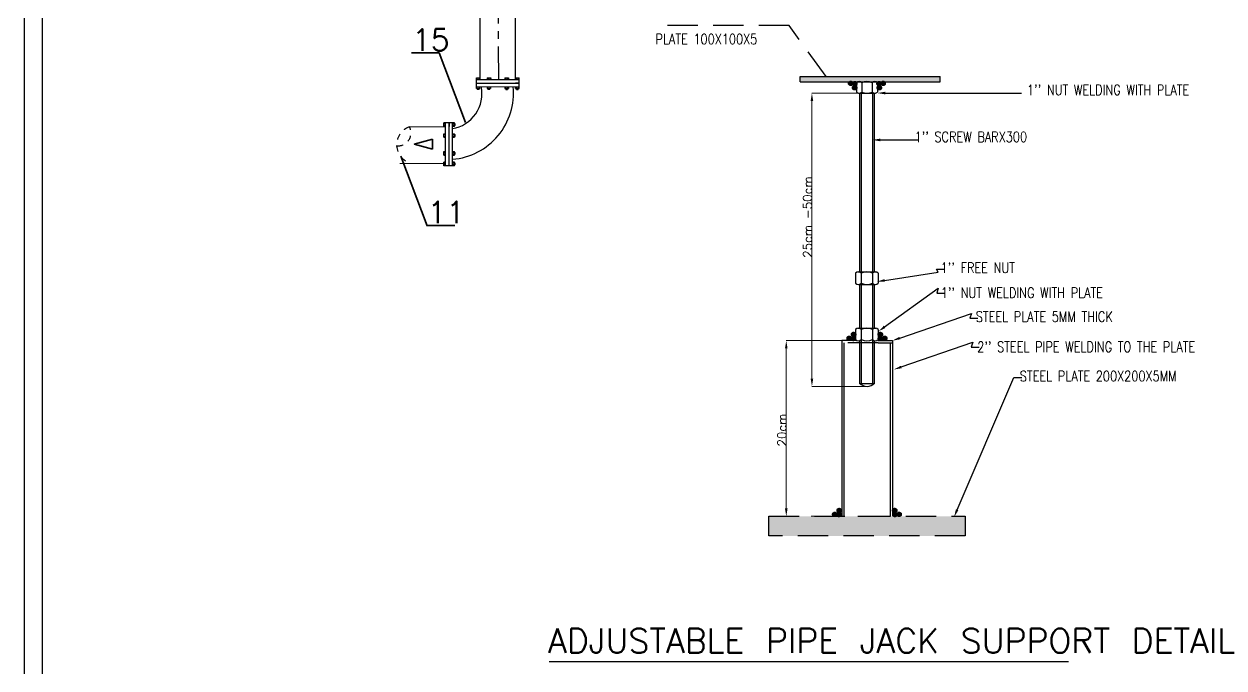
# Model space of a CAD drawing. Header units: inches. Extents: x 191440 to 383551, y 141411 to 284946.
# Drawn here: x 191647.35 to 191667.05, y 141553.15 to 141563.72 of the extents above; entities that cross this region are included whole.
import ezdxf

# ---------------------------------------------------------------- set-up
doc = ezdxf.new("R2010")
doc.units = ezdxf.units.IN
doc.header["$MEASUREMENT"] = 0
for name, pattern in [('ACAD_ISO03W100', [30, 12, -18]), ('CENTER', [2, 1.25, -0.25, 0.25, -0.25]), ('DASHED', [0.75, 0.5, -0.25]), ('DGN Style 3', [426.72, 304.8, -121.92]), ('HIDDEN', [9.525, 6.35, -3.175])]:
    doc.linetypes.add(name, pattern=pattern)
for name, color, linetype in [('frfff', 7, 'ACAD_ISO03W100'), ('G-DETL2', 2, 'Continuous'), ('MAIN', 1, 'Continuous'), ('Main Text', 140, 'Continuous'), ('mech-osama', 7, 'Continuous'), ('Sanitary', 6, 'Continuous'), ('TEXT', 7, 'Continuous')]:
    doc.layers.add(name, color=color, linetype=linetype)
for name, color, linetype, lineweight in [('LINE', 8, 'Continuous', 9), ('P-TW', 5, 'Continuous', 35), ('PIPING', 40, 'Continuous', 30), ('WB-SJ3-M-SECTA - P-TW', 7, 'Continuous', 35)]:
    doc.layers.add(name, color=color, linetype=linetype, lineweight=lineweight)
doc.styles.add('ROMANS', font='romans', dxfattribs={"height": 1})
doc.styles.get("Standard").update_dxf_attribs({"font": 'txt.shx', "height": 0.2})
doc.dimstyles.new('osama', dxfattribs={"dimtxt": 50, "dimasz": 45, "dimexe": 0.18, "dimexo": 0.0625, "dimgap": 0.2, "dimtad": 0, "dimdec": 0, "dimzin": 0, "dimdsep": 46, "dimtxsty": 'ROMANS', "dimcen": 0, "dimse1": 1, "dimse2": 1, "dimclrd": 3, "dimclre": 3, "dimclrt": 5, "dimadec": 0, "dimazin": 0, "dimtfac": 0.6, "dimtdec": 0, "dimtmove": 2, "dimatfit": 3, "dimfxl": 1, "dimtolj": 1, "dimtzin": 0, "dimarcsym": 0})

# ---------------------------------------------------------------- blocks, each defined once
blk = doc.blocks.new('FLANGE')
h = blk.add_hatch(color=256)
h.dxf.hatch_style = 1
h.paths.add_polyline_path([(2834.8568, 2262.3253), (2834.8643, 2262.3253), (2834.8643, 2262.3178), (2834.8568, 2262.3178)])
h.paths.add_polyline_path([(2834.8568, 2262.2728), (2834.8568, 2262.2803), (2834.8643, 2262.2803), (2834.8643, 2262.2728)])
h.paths.add_polyline_path([(2834.8568, 2262.3928), (2834.8568, 2262.4003), (2834.8643, 2262.4003), (2834.8643, 2262.3928)])
h.paths.add_polyline_path([(2834.8568, 2262.4378), (2834.8568, 2262.4453), (2834.8643, 2262.4453), (2834.8643, 2262.4378)])
h = blk.add_hatch(color=256)
h.dxf.hatch_style = 1
h.paths.add_polyline_path([(2834.8943, 2262.2691), (2834.8943, 2262.2728), (2834.9018, 2262.2728), (2834.9018, 2262.2691)])
h.paths.add_polyline_path([(2834.8943, 2262.2803), (2834.8943, 2262.2841), (2834.9018, 2262.2841), (2834.9018, 2262.2803)])
h.paths.add_polyline_path([(2834.8943, 2262.3141), (2834.8943, 2262.3178), (2834.9018, 2262.3178), (2834.9018, 2262.3141)])
h.paths.add_polyline_path([(2834.9018, 2262.3291), (2834.9018, 2262.3253), (2834.8943, 2262.3253), (2834.8943, 2262.3291)])
h.paths.add_polyline_path([(2834.9018, 2262.3928), (2834.9018, 2262.3891), (2834.8943, 2262.3891), (2834.8943, 2262.3928)])
h.paths.add_polyline_path([(2834.8943, 2262.4003), (2834.8943, 2262.4041), (2834.9018, 2262.4041), (2834.9018, 2262.4003)])
h.paths.add_polyline_path([(2834.9018, 2262.4378), (2834.9018, 2262.4341), (2834.8943, 2262.4341), (2834.8943, 2262.4378)])
h.paths.add_polyline_path([(2834.9018, 2262.4491), (2834.9018, 2262.4453), (2834.8943, 2262.4453), (2834.8943, 2262.4491)])
for p, q in [((2834.8531, 2262.4453), (2834.8531, 2262.4378)), ((2834.8531, 2262.4453), (2834.8643, 2262.4453)), ((2834.8531, 2262.4378), (2834.8643, 2262.4378)), ((2834.8568, 2262.4491), (2834.8568, 2262.4341)), ((2834.8568, 2262.4491), (2834.8643, 2262.4491)), ((2834.8568, 2262.4341), (2834.8643, 2262.4341)), ((2834.8643, 2262.4491), (2834.8643, 2262.2691)), ((2834.8643, 2262.4491), (2834.8793, 2262.4491)), ((2834.8793, 2262.4491), (2834.8793, 2262.2691)), ((2834.8793, 2262.4491), (2834.8793, 2262.2691)), ((2834.8793, 2262.4491), (2834.8943, 2262.4491)), ((2834.8943, 2262.4491), (2834.8943, 2262.2691)), ((2834.8943, 2262.4491), (2834.9018, 2262.4491)), ((2834.8943, 2262.4453), (2834.9018, 2262.4453)), ((2834.8943, 2262.4378), (2834.9018, 2262.4378)), ((2834.8943, 2262.4341), (2834.9018, 2262.4341)), ((2834.9018, 2262.4491), (2834.9018, 2262.4341)), ((2834.8531, 2262.4003), (2834.8531, 2262.3928)), ((2834.8643, 2262.4003), (2834.8531, 2262.4003)), ((2834.8643, 2262.3928), (2834.8531, 2262.3928)), ((2834.8568, 2262.4041), (2834.8568, 2262.3891)), ((2834.8643, 2262.4041), (2834.8568, 2262.4041)), ((2834.8643, 2262.3891), (2834.8568, 2262.3891)), ((2834.9018, 2262.4041), (2834.8943, 2262.4041)), ((2834.9018, 2262.4003), (2834.8943, 2262.4003)), ((2834.9018, 2262.3928), (2834.8943, 2262.3928)), ((2834.9018, 2262.3891), (2834.8943, 2262.3891)), ((2834.9018, 2262.4041), (2834.9018, 2262.3891)), ((2834.8531, 2262.3253), (2834.8531, 2262.3178)), ((2834.8643, 2262.3253), (2834.8531, 2262.3253)), ((2834.8643, 2262.3178), (2834.8531, 2262.3178)), ((2834.8568, 2262.3291), (2834.8568, 2262.3141)), ((2834.8643, 2262.3291), (2834.8568, 2262.3291)), ((2834.8643, 2262.3141), (2834.8568, 2262.3141)), ((2834.9018, 2262.3291), (2834.8943, 2262.3291)), ((2834.9018, 2262.3253), (2834.8943, 2262.3253)), ((2834.9018, 2262.3178), (2834.8943, 2262.3178)), ((2834.9018, 2262.3141), (2834.8943, 2262.3141)), ((2834.9018, 2262.3291), (2834.9018, 2262.3141)), ((2834.8531, 2262.2803), (2834.8531, 2262.2728)), ((2834.8531, 2262.2803), (2834.8643, 2262.2803)), ((2834.8531, 2262.2728), (2834.8643, 2262.2728)), ((2834.8568, 2262.2841), (2834.8568, 2262.2691)), ((2834.8568, 2262.2841), (2834.8643, 2262.2841)), ((2834.8568, 2262.2691), (2834.8643, 2262.2691)), ((2834.8643, 2262.2691), (2834.8793, 2262.2691)), ((2834.8793, 2262.2691), (2834.8793, 2262.2841)), ((2834.8793, 2262.2691), (2834.8943, 2262.2691)), ((2834.8943, 2262.2841), (2834.9018, 2262.2841)), ((2834.8943, 2262.2803), (2834.9018, 2262.2803)), ((2834.8943, 2262.2728), (2834.9018, 2262.2728)), ((2834.8943, 2262.2691), (2834.9018, 2262.2691)), ((2834.9018, 2262.2841), (2834.9018, 2262.2691))]:
    blk.add_line(p, q)

msp = doc.modelspace()

# ---------------------------------------------------------------- hatches: boundary and pattern name
at = {"linetype": 'ByBlock'}
for points in [[(191661.01838, 141562.77589), (191661.01838, 141562.75966, -0.14898832), (191661.05096, 141562.77589)], [(191661.36176, 141562.75966), (191661.36176, 141562.77589), (191661.32917, 141562.77589, -0.14898832)], [(191661.04096, 141558.52389), (191661.04096, 141558.52462, -0.15625927), (191661.00371, 141558.54251), (191661.00371, 141558.52389)], [(191661.3389, 141558.52462), (191661.3389, 141558.52389), (191661.37614, 141558.52389), (191661.37614, 141558.54251, -0.15625927)]]:
    msp.add_hatch(color=7, dxfattribs=at).paths.add_polyline_path(points)
at = {"layer": 'frfff', "linetype": 'DASHED'}
h = msp.add_hatch(color=0, dxfattribs=at)
h.dxf.hatch_style = 1
h.paths.add_polyline_path([(191662.39396, 141562.86173), (191660.09109, 141562.86173), (191660.09109, 141562.77589), (191660.9012, 141562.77589, -0.35729104), (191660.94641, 141562.77589), (191660.97278, 141562.77589, -0.26501488), (191661.00811, 141562.77589), (191661.05096, 141562.77589, -0.08336469), (191661.07164, 141562.77589), (191661.16963, 141562.77589, -0.045892), (191661.21051, 141562.77589), (191661.3085, 141562.77589, -0.08336469), (191661.32917, 141562.77589), (191661.37203, 141562.77589, -0.26501488), (191661.40736, 141562.77589), (191661.43373, 141562.77589, -0.35729104), (191661.47893, 141562.77589), (191662.39396, 141562.77589)])
h = msp.add_hatch(color=0, dxfattribs=at)
h.dxf.hatch_style = 1
h.paths.add_polyline_path([(191660.92381, 141562.78396, -1), (191660.92381, 141562.71262, -1)])
h = msp.add_hatch(color=0, dxfattribs=at)
h.dxf.hatch_style = 1
h.paths.add_polyline_path([(191660.9874, 141562.71159, -1), (191660.9874, 141562.64025, -1)])
h = msp.add_hatch(color=0, dxfattribs=at)
h.dxf.hatch_style = 1
h.paths.add_polyline_path([(191660.99044, 141562.78057, -1), (191660.99044, 141562.70923, -1)])
h = msp.add_hatch(color=0, dxfattribs=at)
h.dxf.hatch_style = 1
h.paths.add_polyline_path([(191661.3897, 141562.78057, 1), (191661.3897, 141562.70923, 1)])
h = msp.add_hatch(color=0, dxfattribs=at)
h.dxf.hatch_style = 1
h.paths.add_polyline_path([(191661.39274, 141562.71159, 1), (191661.39274, 141562.64025, 1)])
h = msp.add_hatch(color=0, dxfattribs=at)
h.dxf.hatch_style = 1
h.paths.add_polyline_path([(191661.45633, 141562.78396, 1), (191661.45633, 141562.71262, 1)])
h = msp.add_hatch(color=0, dxfattribs=at)
h.dxf.hatch_style = 1
h.paths.add_polyline_path([(191660.93408, 141558.56404, -1), (191660.86274, 141558.56404, -1)])
h = msp.add_hatch(color=0, dxfattribs=at)
h.dxf.hatch_style = 1
h.paths.add_polyline_path([(191661.00306, 141558.56099, -1), (191660.93172, 141558.56099, -1)])
h = msp.add_hatch(color=0, dxfattribs=at)
h.dxf.hatch_style = 1
h.paths.add_polyline_path([(191661.00646, 141558.62763, -1), (191660.93512, 141558.62763, -1)])
h = msp.add_hatch(color=0, dxfattribs=at)
h.dxf.hatch_style = 1
h.paths.add_polyline_path([(191661.3734, 141558.62763, 1), (191661.44474, 141558.62763, 1)])
h = msp.add_hatch(color=0, dxfattribs=at)
h.dxf.hatch_style = 1
h.paths.add_polyline_path([(191661.3768, 141558.56099, 1), (191661.44814, 141558.56099, 1)])
h = msp.add_hatch(color=0, dxfattribs=at)
h.dxf.hatch_style = 1
h.paths.add_polyline_path([(191661.44577, 141558.56404, 1), (191661.51711, 141558.56404, 1)])
h = msp.add_hatch(color=0, dxfattribs=at)
h.dxf.hatch_style = 1
h.paths.add_polyline_path([(191660.76959, 141555.73836, -1), (191660.69825, 141555.73836, -1)])
h = msp.add_hatch(color=0, dxfattribs=at)
h.dxf.hatch_style = 1
h.paths.add_polyline_path([(191661.61027, 141555.73836, 1), (191661.68161, 141555.73836, 1)])
h = msp.add_hatch(color=0, dxfattribs=at)
h.dxf.hatch_style = 1
h.paths.add_polyline_path([(191662.80375, 141555.32138), (191662.80375, 141555.64288), (191659.57611, 141555.64288), (191659.57611, 141555.32138)])
h = msp.add_hatch(color=0, dxfattribs=at)
h.dxf.hatch_style = 1
h.paths.add_polyline_path([(191660.69721, 141555.67477, -1), (191660.62588, 141555.67477, -1)])
h = msp.add_hatch(color=0, dxfattribs=at)
h.dxf.hatch_style = 1
h.paths.add_polyline_path([(191660.76619, 141555.67173, -1), (191660.69485, 141555.67173, -1)])
h = msp.add_hatch(color=0, dxfattribs=at)
h.dxf.hatch_style = 1
h.paths.add_polyline_path([(191661.61366, 141555.67173, 1), (191661.685, 141555.67173, 1)])
h = msp.add_hatch(color=0, dxfattribs=at)
h.dxf.hatch_style = 1
h.paths.add_polyline_path([(191661.68264, 141555.67477, 1), (191661.75398, 141555.67477, 1)])
at = {"layer": 'LINE'}
for points in [[(191661.04096, 141558.52462), (191661.04096, 141558.52389), (191661.18993, 141558.52389, -0.09901951), (191661.09682, 141558.54251, -0.22778889)], [(191661.19172, 141558.5239), (191661.19172, 141558.52389), (191661.3389, 141558.52389), (191661.3389, 141558.52462, -0.22778889), (191661.28304, 141558.54251, -0.09715515)]]:
    msp.add_hatch(color=7, dxfattribs=at).paths.add_polyline_path(points)

# ---------------------------------------------------------------- linework, layer by layer
at = {"color": 1, "linetype": 'ByBlock'}
for p, q in [((191660.09109, 141562.86173), (191662.39396, 141562.86173)), ((191660.09109, 141562.77589), (191660.09109, 141562.86173)), ((191662.39396, 141562.77589), (191662.39396, 141562.86173)), ((191660.09109, 141562.77589), (191662.39396, 141562.77589)), ((191661.01838, 141562.77589), (191661.01838, 141562.60465)), ((191661.10422, 141562.75966), (191661.10422, 141562.60465)), ((191661.27591, 141562.75966), (191661.27591, 141562.60465)), ((191661.36176, 141562.77589), (191661.36176, 141562.60465)), ((191661.05171, 141562.58727), (191661.32842, 141562.58727)), ((191661.03987, 141559.65357), (191661.33999, 141559.65357)), ((191661.09682, 141559.63583), (191661.09682, 141559.46771)), ((191661.28304, 141559.63583), (191661.28304, 141559.46771)), ((191661.05027, 141559.44918), (191661.32959, 141559.44918)), ((191661.04252, 141558.72873), (191661.33734, 141558.72873)), ((191661.00371, 141558.71063), (191661.00371, 141558.52191)), ((191661.09682, 141558.71063), (191661.09682, 141558.54251)), ((191661.28304, 141558.71063), (191661.28304, 141558.54251)), ((191661.37614, 141558.71063), (191661.37614, 141558.52614)), ((191661.37614, 141558.71063), (191661.37614, 141558.52614)), ((191661.04096, 141555.64288), (191661.3389, 141555.64288))]:
    msp.add_line(p, q, dxfattribs=at)
msp.add_lwpolyline([(191704.84572, 141572.47079), (191647.34572, 141572.47079), (191647.34572, 141532.97079), (191704.84572, 141532.97079), (191704.84572, 141572.47079)])
msp.add_lwpolyline([(191704.54572, 141572.17079), (191647.64572, 141572.17079), (191647.64572, 141533.27079), (191704.54572, 141533.27079)], close=True)
at = {"color": 5, "elevation": -921.00529}
for points in [[(191654.82472, 141567.35797), (191654.82989, 141562.81173)], [(191655.41228, 141567.35842), (191655.41158, 141562.8112)]]:
    msp.add_lwpolyline(points, dxfattribs=at)
at = {"color": 5}
for centre, radius, start, end in [((191654.29022, 141562.57462, -921.00529), 0.57587, 279.130405, 12.12218), ((191654.29418, 141562.58984, -921.00529), 1.09065, 274.833974, 5.454802)]:
    msp.add_arc(centre, radius, start, end, dxfattribs=at)
at = {"color": 7, "linetype": 'ByBlock'}
for centre, radius, start, end in [((191661.0613, 141562.71431), 0.06244, 46.572876, 133.427124), ((191661.19007, 141562.55363), 0.22319, 67.380135, 112.619865), ((191661.31883, 141562.71431), 0.06244, 46.572876, 133.427124), ((191661.0613, 141562.65), 0.06244, 226.572876, 313.427124), ((191661.19007, 141562.81068), 0.22319, 247.380135, 292.619865), ((191661.31883, 141562.65), 0.06244, 226.572876, 313.427124), ((191661.05027, 141559.58665), 0.06772, 46.572876, 133.427124), ((191661.18993, 141559.41238), 0.24208, 67.380135, 112.619865), ((191661.32959, 141559.58665), 0.06772, 46.572876, 133.427124), ((191661.05027, 141559.5169), 0.06772, 226.572876, 313.427124), ((191661.18993, 141559.69117), 0.24208, 247.380135, 292.619865), ((191661.32959, 141559.5169), 0.06772, 226.572876, 313.427124), ((191661.05027, 141558.66145), 0.06772, 46.572876, 133.427124), ((191661.18993, 141558.48718), 0.24208, 67.380135, 112.619865), ((191661.32959, 141558.66145), 0.06772, 46.572876, 133.427124), ((191661.05027, 141558.5917), 0.06772, 226.572876, 313.427124), ((191661.18993, 141558.76597), 0.24208, 247.380135, 292.619865), ((191661.32959, 141558.5917), 0.06772, 226.572876, 313.427124)]:
    msp.add_arc(centre, radius, start, end, dxfattribs=at)
at = {"color": 252, "linetype": 'HIDDEN', "ltscale": 0.01}
for centre, radius, start, end in [((191653.77772, 141561.74051, -921.00529), 0.31218, 109.208308, 249.08724), ((191653.4905, 141561.93412, -921.00529), 0.21044, 265.640449, 28.740685)]:
    msp.add_arc(centre, radius, start, end, dxfattribs=at)
at = {"layer": 'frfff', "color": 0, "linetype": 'DASHED'}
for p, q in [((191659.91253, 141563.69929), (191657.77058, 141563.69929)), ((191660.51886, 141562.86173), (191659.91253, 141563.69929)), ((191661.00371, 141559.63583), (191661.00371, 141559.46771)), ((191661.37614, 141559.63583), (191661.37614, 141559.46771)), ((191661.00729, 141558.52614), (191660.77533, 141558.52614)), ((191661.37614, 141558.52614), (191661.60811, 141558.52614)), ((191661.37614, 141558.48785), (191660.77533, 141558.48785)), ((191661.37614, 141558.48785), (191661.60811, 141558.48785)), ((191659.57611, 141555.64288), (191662.80375, 141555.64288)), ((191659.57611, 141555.32138), (191659.57611, 141555.64288)), ((191662.80375, 141555.64288), (191662.80375, 141555.32138)), ((191662.80375, 141555.32138), (191659.57611, 141555.32138))]:
    msp.add_line(p, q, dxfattribs=at)
at = {"layer": 'frfff', "color": 3, "linetype": 'ByBlock', "lineweight": 20}
for p, q in [((191661.18988, 141562.58727), (191660.28638, 141562.58727)), ((191660.28651, 141562.45857), (191660.28651, 141557.90362)), ((191660.77528, 141558.52614), (191659.86484, 141558.52614)), ((191659.86497, 141558.39744), (191659.86497, 141555.77158)), ((191661.19174, 141557.77492), (191660.28638, 141557.77492))]:
    msp.add_line(p, q, dxfattribs=at)
at = {"layer": 'frfff', "color": 0, "linetype": 'ByBlock'}
for p, q in [((191660.77533, 141558.52614), (191660.77533, 141555.64288)), ((191661.60811, 141558.52614), (191661.60811, 141555.64288)), ((191660.81257, 141558.48785), (191660.81257, 141555.64288)), ((191661.57087, 141558.48785), (191661.57087, 141555.64288))]:
    msp.add_line(p, q, dxfattribs=at)
at = {"layer": 'frfff', "color": 3, "linetype": 'DASHED', "lineweight": 20}
msp.add_line((191660.77528, 141555.64288), (191659.86484, 141555.64288), dxfattribs=at)
at = {"layer": 'frfff', "color": 0, "linetype": 'DASHED'}
for centre in [(191660.92381, 141562.74829), (191660.9874, 141562.67592), (191660.99044, 141562.7449), (191661.3897, 141562.7449), (191661.39274, 141562.67592), (191661.45633, 141562.74829), (191660.89841, 141558.56404), (191660.96739, 141558.56099), (191660.97079, 141558.62763), (191661.40907, 141558.62763), (191661.41247, 141558.56099), (191661.48144, 141558.56404), (191660.73392, 141555.73836), (191661.64594, 141555.73836), (191660.66155, 141555.67477), (191660.73052, 141555.67173), (191661.64933, 141555.67173), (191661.71831, 141555.67477)]:
    msp.add_circle(centre, 0.03567, dxfattribs=at)
at = {"layer": 'frfff', "color": 3, "linetype": 'DASHED'}
for points in [[(191660.26506, 141562.45857), (191660.30796, 141562.45857), (191660.28651, 141562.58727)], [(191659.84352, 141555.77158), (191659.88642, 141555.77158), (191659.86497, 141555.64288)]]:
    msp.add_solid(points, dxfattribs=at)
at = {"layer": 'frfff', "color": 3, "linetype": 'ByBlock'}
for points in [[(191659.84352, 141558.39744), (191659.88642, 141558.39744), (191659.86497, 141558.52614)], [(191660.26506, 141557.90362), (191660.30796, 141557.90362), (191660.28651, 141557.77492)]]:
    msp.add_solid(points, dxfattribs=at)
at = {"layer": 'MAIN'}
for p, q in [((191661.06889, 141562.58727), (191661.06889, 141559.65176)), ((191661.09682, 141562.58727), (191661.09682, 141559.63583)), ((191661.28304, 141562.58727), (191661.28304, 141559.63583)), ((191661.31097, 141562.58727), (191661.31097, 141559.65176)), ((191661.06889, 141559.45179), (191661.06889, 141558.72873)), ((191661.09682, 141559.46771), (191661.09682, 141558.72873)), ((191661.28304, 141559.46771), (191661.28304, 141558.72873)), ((191661.31097, 141559.45179), (191661.31097, 141558.72873)), ((191661.06889, 141558.52389), (191661.06889, 141557.82458)), ((191661.09682, 141558.52389), (191661.09682, 141557.82458)), ((191661.28304, 141558.52389), (191661.28304, 141557.82458)), ((191661.31097, 141558.52389), (191661.31097, 141557.82458)), ((191661.06889, 141557.82458), (191661.31097, 141557.82458))]:
    msp.add_line(p, q, dxfattribs=at)
msp.add_arc((191661.19172, 141557.94255), 0.16762, 223.651773, 316.348227, dxfattribs=at)
at = {"layer": 'Main Text', "color": 2, "linetype": 'Continuous'}
msp.add_line((191655.9694, 141553.26222), (191664.49822, 141553.26222), dxfattribs=at)
at = {"layer": 'mech-osama'}
for points in [[(191661.49046, 141562.58958), (191663.72625, 141562.58958)], [(191661.40808, 141561.81967), (191662.03355, 141561.81967)], [(191661.48103, 141559.51506), (191662.36016, 141559.6519), (191662.33394, 141559.69846), (191662.46264, 141559.69846)], [(191661.4806, 141558.75241), (191662.36179, 141559.38663), (191662.33557, 141559.3071), (191662.46427, 141559.3071)], [(191661.72977, 141558.56813), (191662.90645, 141558.97423), (191662.88023, 141558.89469), (191663.00893, 141558.89469)], [(191661.75322, 141558.09343), (191662.92991, 141558.49953), (191662.90368, 141558.41999), (191663.03238, 141558.41999)], [(191662.67149, 141555.74943), (191663.6035, 141557.92003), (191663.7322, 141557.92003)]]:
    msp.add_lwpolyline(points, dxfattribs=at)
for points in [[(191661.49046, 141562.56813), (191661.36176, 141562.58958), (191661.49046, 141562.61103)], [(191661.40808, 141561.79822), (191661.27938, 141561.81967), (191661.40808, 141561.84112)], [(191661.48433, 141559.49387), (191661.35386, 141559.49527), (191661.47773, 141559.53626)], [(191661.49313, 141558.735), (191661.37614, 141558.67722), (191661.46807, 141558.76982)], [(191661.73676, 141558.54785), (191661.60811, 141558.52614), (191661.72277, 141558.58841)], [(191661.76022, 141558.07315), (191661.63156, 141558.05144), (191661.74622, 141558.1137)], [(191662.6912, 141555.74097), (191662.62071, 141555.63117), (191662.65178, 141555.75789)]]:
    msp.add_solid(points, dxfattribs=at)
at = {"layer": 'P-TW', "color": 5, "linetype": 'Continuous', "lineweight": 20}
for p, q in [((191654.27222, 141562.03531, -921.00529), (191653.66192, 141562.03531, -921.00529)), ((191654.27167, 141561.43531, -921.00529), (191653.52103, 141561.43531, -921.00529))]:
    msp.add_line(p, q, dxfattribs=at)
at = {"layer": 'PIPING', "color": 8, "linetype": 'CENTER', "ltscale": 0.5}
msp.add_line((191655.11017, 141567.35557, -921.00529), (191655.13656, 141562.81145, -921.00529), dxfattribs=at)
at = {"layer": 'TEXT'}
msp.add_line((191661.06889, 141562.58727), (191661.31097, 141562.58727), dxfattribs=at)
at = {"layer": 'WB-SJ3-M-SECTA - P-TW', "color": 252}
for p, q in [((191653.70732, 141563.24962, 666.06671), (191654.16471, 141563.24962, 666.06671)), ((191654.16471, 141563.24962, 666.06671), (191654.59612, 141562.10593, -921.00529)), ((191653.5362, 141561.5525, 666.06671), (191653.96761, 141560.40881, -921.00529)), ((191653.96198, 141560.41687, 666.06671), (191654.41937, 141560.41687, 666.06671))]:
    msp.add_line(p, q, dxfattribs=at)
at = {"layer": 'WB-SJ3-M-SECTA - P-TW', "color": 3, "linetype": 'DGN Style 3', "lineweight": 35}
for q in [(191654.0542, 141561.83502, -921.00529), (191654.0542, 141561.66678, -921.00529)]:
    msp.add_line((191653.75314, 141561.7509, -921.00529), q, dxfattribs=at)
at = {"layer": 'WB-SJ3-M-SECTA - P-TW', "color": 3, "linetype": 'DGN Style 3', "lineweight": 35, "elevation": -921.00529, "flags": 128}
msp.add_lwpolyline([(191654.0542, 141561.83502), (191654.0542, 141561.66678)], dxfattribs=at)

# ---------------------------------------------------------------- block references
at = {"xscale": 3.901451462857864, "yscale": 3.901451462857864, "zscale": 3.901451462857864}
for p, rotation in [((200471.47354, 130494.52601, -921.00529), 89.94750148263734), ((202722.55381, 150378.09366, -921.00529), 179.9475014826373)]:
    msp.add_blockref('FLANGE', p, dxfattribs=dict(at, rotation=rotation))

# ---------------------------------------------------------------- texts
at = {"layer": 'frfff', "color": 11, "style": 'ROMANS'}
for s, p in [('25cm -50cm', (191660.28645, 141559.88488)), ('20cm', (191659.8649, 141556.7883))]:
    msp.add_text(s, height=0.143, rotation=90, dxfattribs=at).set_placement(p)
at = {"layer": 'G-DETL2', "color": 2, "style": 'ROMANS', "width": 0.8}
for s, p in [('PLATE 100X100X5', (191657.71697, 141563.38967)), (" 1'' NUT WELDING WITH PLATE", (191663.72631, 141562.55542)), ("1'' SCREW BARX300", (191661.97253, 141561.78552)), ("1'' FREE NUT", (191662.40162, 141559.63811)), ("1'' NUT WELDING WITH PLATE", (191662.40325, 141559.22639)), ('STEEL PLATE 5MM THICK', (191662.97845, 141558.83434)), ("2'' STEEL PIPE WELDING TO THE PLATE", (191663.00191, 141558.33928)), ('STEEL PLATE 200X200X5MM', (191663.70172, 141557.85968))]:
    msp.add_text(s, height=0.169987, rotation=360, dxfattribs=at).set_placement(p)
at = {"layer": 'WB-SJ3-M-SECTA - P-TW'}
for s, height, p in [('15', 0.3584, (191653.72049, 141563.28476, -921.00529)), ('11', 0.3584, (191653.97516, 141560.45201, -921.00529)), ('ADJUSTABLE PIPE JACK SUPPORT DETAIL', 0.4, (191655.95328, 141553.40039))]:
    msp.add_text(s, height=height, dxfattribs=at).set_placement(p)

# ---------------------------------------------------------------- leaders
at = {"layer": 'Sanitary', "ltscale": 0.5}
msp.add_leader([(191657.66913, 141520.21779), (191658.11744, 141520.51917), (191658.57954, 141520.46732)], dimstyle='osama', override={"dimasz": 100, "dimgap": 0.09}, dxfattribs=at)

doc.saveas('drawing.dxf')
